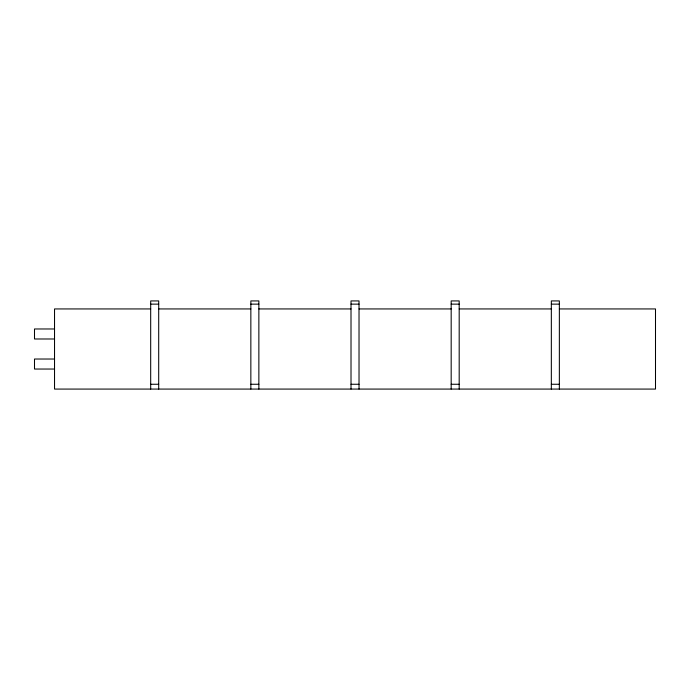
<?xml version="1.0" encoding="UTF-8"?>
<svg xmlns="http://www.w3.org/2000/svg" width="690" height="690" viewBox="0 0 690 690"><rect width="100%" height="100%" fill="white"/><g stroke="black" fill="none" stroke-linecap="round" stroke-linejoin="round"><path stroke-width="1.03" d="M150.687 304.135L158.7 304.135M250.849 304.135L258.862 304.135M351.012 304.135L359.024 304.135M451.174 304.135L459.186 304.135M551.336 304.135L559.349 304.135M150.687 308.939L54.536 308.939L54.536 389.074L655.5 389.074L655.5 308.939L559.349 308.939M158.7 308.939L250.849 308.939M258.862 308.939L351.012 308.939M359.024 308.939L451.174 308.939M459.186 308.939L551.336 308.939M54.536 328.975L34.5 328.975L34.5 338.988L54.536 338.988M54.536 359.024L34.5 359.024L34.5 369.038L54.536 369.038M150.687 384.261L158.7 384.261M250.849 384.261L258.862 384.261M351.012 384.261L359.024 384.261M451.174 384.261L459.186 384.261M551.336 384.261L559.349 384.261M559.349 389.074L559.349 300.926L551.336 300.926L551.336 389.074M459.186 389.074L459.186 300.926L451.174 300.926L451.174 389.074M359.024 389.074L359.024 300.926L351.012 300.926L351.012 389.074M258.862 389.074L258.862 300.926L250.849 300.926L250.849 389.074M158.7 389.074L158.7 300.926L150.687 300.926L150.687 389.074"/></g></svg>
